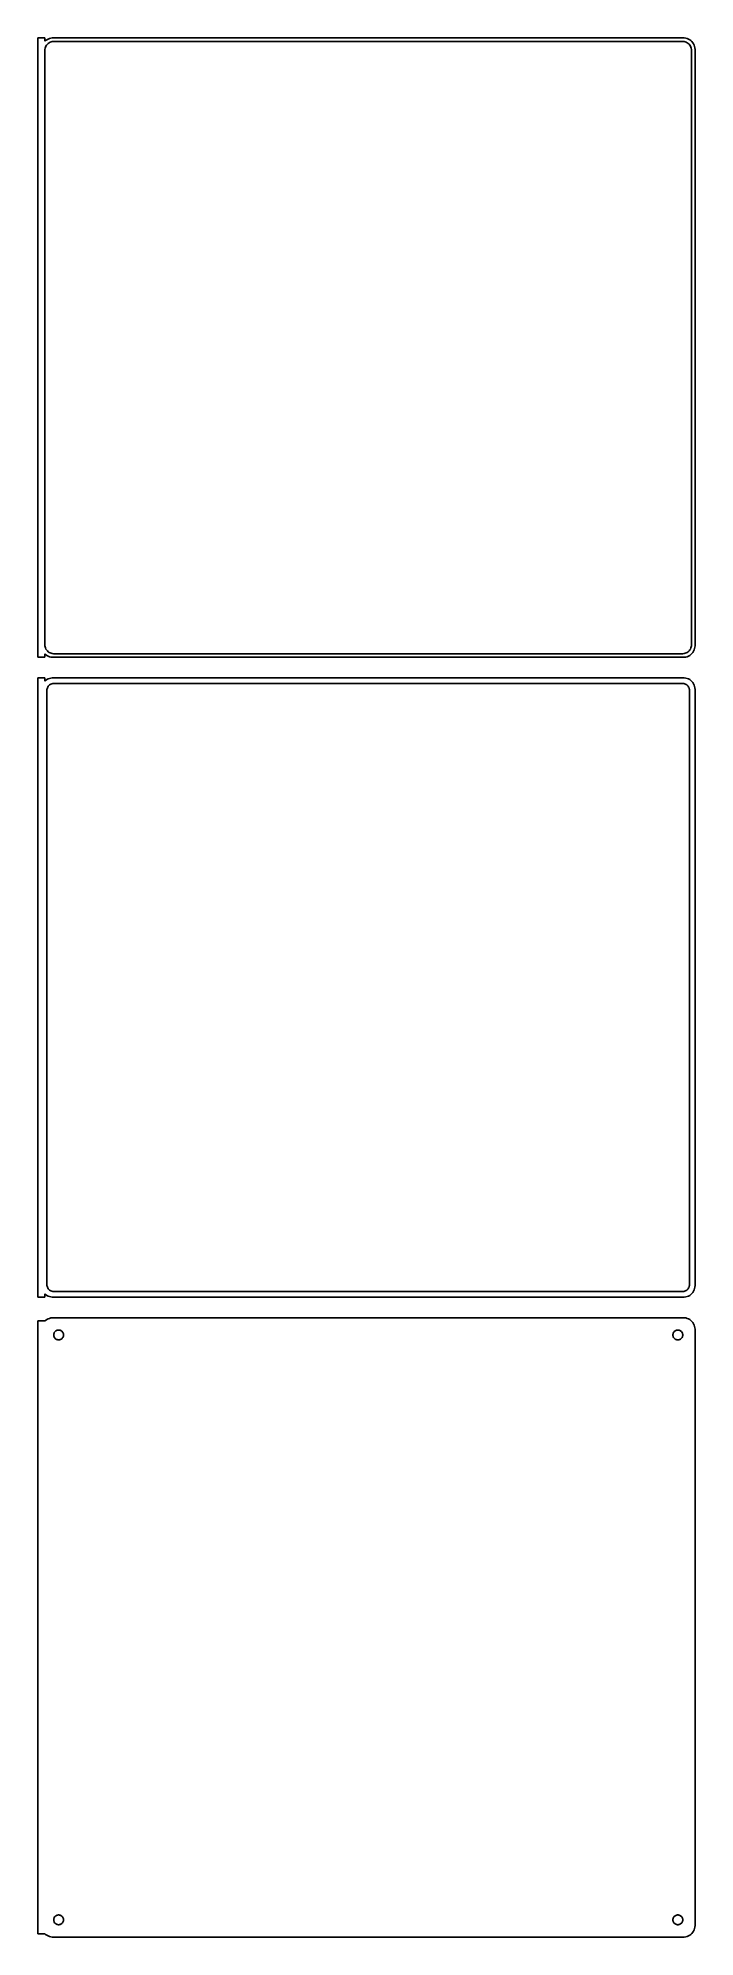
# Model space of a CAD drawing. Header units: metres. Extents: x -144 to 142, y 702 to 1530.
import ezdxf

# ---------------------------------------------------------------- set-up
doc = ezdxf.new("R2010")
doc.units = ezdxf.units.M

msp = doc.modelspace()

# ---------------------------------------------------------------- linework, layer by layer
for p, q in [((-141, 1529.99), (-144, 1529.99)), ((-144, 1529.99), (-144, 1260.01)), ((-141, 1528.56), (-141, 1529.99)), ((-140.687, 1528.85), (-141, 1528.56)), ((-141, 1524.5), (-140.968, 1525)), ((-141, 1265.5), (-141, 1524.5)), ((-140.968, 1525), (-140.874, 1525.49)), ((-140.874, 1525.49), (-140.719, 1525.97)), ((-140.719, 1525.97), (-140.505, 1526.43)), ((-140.179, 1529.22), (-140.687, 1528.85)), ((-140.505, 1526.43), (-140.236, 1526.85)), ((-140.236, 1526.85), (-139.916, 1527.24)), ((-139.629, 1529.52), (-140.179, 1529.22)), ((-139.916, 1527.24), (-139.55, 1527.58)), ((-139.045, 1529.76), (-139.629, 1529.52)), ((-139.55, 1527.58), (-139.143, 1527.88)), ((-139.143, 1527.88), (-138.703, 1528.12)), ((-138.437, 1529.91), (-139.045, 1529.76)), ((-138.703, 1528.12), (-138.236, 1528.3)), ((-137.814, 1529.99), (-138.437, 1529.91)), ((-138.236, 1528.3), (-137.75, 1528.43)), ((137.814, 1529.99), (-137.814, 1529.99)), ((-137.75, 1528.43), (-137.251, 1528.49)), ((-137.251, 1528.49), (137.251, 1528.49)), ((137.251, 1528.49), (137.75, 1528.43)), ((137.75, 1528.43), (138.236, 1528.3)), ((138.437, 1529.91), (137.814, 1529.99)), ((138.236, 1528.3), (138.703, 1528.12)), ((139.045, 1529.76), (138.437, 1529.91)), ((138.703, 1528.12), (139.143, 1527.88)), ((139.629, 1529.52), (139.045, 1529.76)), ((139.143, 1527.88), (139.55, 1527.58)), ((139.55, 1527.58), (139.916, 1527.24)), ((140.179, 1529.22), (139.629, 1529.52)), ((139.916, 1527.24), (140.236, 1526.85)), ((140.687, 1528.85), (140.179, 1529.22)), ((140.236, 1526.85), (140.505, 1526.43)), ((140.505, 1526.43), (140.719, 1525.97)), ((141.145, 1528.42), (140.687, 1528.85)), ((140.719, 1525.97), (140.874, 1525.49)), ((140.874, 1525.49), (140.968, 1525)), ((140.968, 1525), (141, 1524.5)), ((141, 1524.5), (141, 1265.5)), ((141.545, 1527.94), (141.145, 1528.42)), ((141.882, 1527.41), (141.545, 1527.94)), ((142.149, 1526.84), (141.882, 1527.41)), ((142.343, 1526.24), (142.149, 1526.84)), ((142.461, 1525.63), (142.343, 1526.24)), ((142.5, 1525), (142.461, 1525.63)), ((142.5, 1265), (142.5, 1525)), ((-144, 1260.01), (-141, 1260.01)), ((-140.968, 1265), (-141, 1265.5)), ((-141, 1261.44), (-140.687, 1261.15)), ((-141, 1260.01), (-141, 1261.44)), ((-140.874, 1264.51), (-140.968, 1265)), ((-140.719, 1264.03), (-140.874, 1264.51)), ((-140.505, 1263.57), (-140.719, 1264.03)), ((-140.687, 1261.15), (-140.179, 1260.78)), ((-140.236, 1263.15), (-140.505, 1263.57)), ((-139.916, 1262.76), (-140.236, 1263.15)), ((-140.179, 1260.78), (-139.629, 1260.48)), ((-139.55, 1262.42), (-139.916, 1262.76)), ((-139.629, 1260.48), (-139.045, 1260.24)), ((-139.143, 1262.12), (-139.55, 1262.42)), ((-138.703, 1261.88), (-139.143, 1262.12)), ((-139.045, 1260.24), (-138.437, 1260.09)), ((-138.236, 1261.7), (-138.703, 1261.88)), ((-138.437, 1260.09), (-137.814, 1260.01)), ((-137.75, 1261.57), (-138.236, 1261.7)), ((-137.814, 1260.01), (137.814, 1260.01)), ((-137.251, 1261.51), (-137.75, 1261.57)), ((137.251, 1261.51), (-137.251, 1261.51)), ((137.75, 1261.57), (137.251, 1261.51)), ((138.236, 1261.7), (137.75, 1261.57)), ((137.814, 1260.01), (138.437, 1260.09)), ((138.703, 1261.88), (138.236, 1261.7)), ((138.437, 1260.09), (139.045, 1260.24)), ((139.143, 1262.12), (138.703, 1261.88)), ((139.045, 1260.24), (139.629, 1260.48)), ((139.55, 1262.42), (139.143, 1262.12)), ((139.916, 1262.76), (139.55, 1262.42)), ((139.629, 1260.48), (140.179, 1260.78)), ((140.236, 1263.15), (139.916, 1262.76)), ((140.179, 1260.78), (140.687, 1261.15)), ((140.505, 1263.57), (140.236, 1263.15)), ((140.719, 1264.03), (140.505, 1263.57)), ((140.687, 1261.15), (141.145, 1261.58)), ((140.874, 1264.51), (140.719, 1264.03)), ((140.968, 1265), (140.874, 1264.51)), ((141, 1265.5), (140.968, 1265)), ((141.145, 1261.58), (141.545, 1262.06)), ((141.545, 1262.06), (141.882, 1262.59)), ((141.882, 1262.59), (142.149, 1263.16)), ((142.149, 1263.16), (142.343, 1263.76)), ((142.343, 1263.76), (142.461, 1264.37)), ((142.461, 1264.37), (142.5, 1265)), ((-141, 1250.98), (-144, 1250.98)), ((-144, 1250.98), (-144, 981.021)), ((-141, 1249.56), (-141, 1250.98)), ((-139.629, 1250.52), (-140.179, 1250.22)), ((-139.045, 1250.76), (-139.629, 1250.52)), ((-138.437, 1250.91), (-139.045, 1250.76)), ((-137.814, 1250.99), (-138.437, 1250.91)), ((137.814, 1250.99), (-137.814, 1250.99)), ((138.437, 1250.91), (137.814, 1250.99)), ((139.045, 1250.76), (138.437, 1250.91)), ((139.629, 1250.52), (139.045, 1250.76)), ((140.179, 1250.22), (139.629, 1250.52)), ((-140.687, 1249.85), (-141, 1249.56)), ((-140.179, 1250.22), (-140.687, 1249.85)), ((-140.113, 1245.5), (-140.088, 1245.89)), ((-140.113, 986.5), (-140.113, 1245.5)), ((-140.088, 1245.89), (-140.015, 1246.27)), ((-140.015, 1246.27), (-139.894, 1246.65)), ((-139.894, 1246.65), (-139.728, 1247)), ((-139.728, 1247), (-139.518, 1247.33)), ((-139.518, 1247.33), (-139.269, 1247.63)), ((-139.269, 1247.63), (-138.984, 1247.9)), ((-138.984, 1247.9), (-138.668, 1248.13)), ((-138.668, 1248.13), (-138.325, 1248.32)), ((-138.325, 1248.32), (-137.962, 1248.46)), ((-137.962, 1248.46), (-137.583, 1248.56)), ((-137.583, 1248.56), (-137.195, 1248.61)), ((-137.195, 1248.61), (137.195, 1248.61)), ((137.195, 1248.61), (137.583, 1248.56)), ((137.583, 1248.56), (137.962, 1248.46)), ((137.962, 1248.46), (138.325, 1248.32)), ((138.325, 1248.32), (138.668, 1248.13)), ((138.668, 1248.13), (138.984, 1247.9)), ((138.984, 1247.9), (139.269, 1247.63)), ((139.269, 1247.63), (139.518, 1247.33)), ((139.518, 1247.33), (139.728, 1247)), ((139.728, 1247), (139.894, 1246.65)), ((139.894, 1246.65), (140.015, 1246.27)), ((140.015, 1246.27), (140.088, 1245.89)), ((140.088, 1245.89), (140.113, 1245.5)), ((140.113, 1245.5), (140.113, 986.5)), ((140.687, 1249.85), (140.179, 1250.22)), ((141.145, 1249.42), (140.687, 1249.85)), ((141.545, 1248.94), (141.145, 1249.42)), ((141.882, 1248.41), (141.545, 1248.94)), ((142.149, 1247.84), (141.882, 1248.41)), ((142.343, 1247.24), (142.149, 1247.84)), ((142.461, 1246.63), (142.343, 1247.24)), ((142.5, 1246), (142.461, 1246.63)), ((142.5, 986), (142.5, 1246)), ((-140.088, 986.11), (-140.113, 986.5)), ((-140.015, 985.726), (-140.088, 986.11)), ((-139.894, 985.354), (-140.015, 985.726)), ((-139.728, 985), (-139.894, 985.354)), ((139.894, 985.354), (139.728, 985)), ((140.015, 985.726), (139.894, 985.354)), ((140.088, 986.11), (140.015, 985.726)), ((140.113, 986.5), (140.088, 986.11)), ((142.343, 984.757), (142.461, 985.373)), ((142.461, 985.373), (142.5, 986)), ((-144, 981.021), (-141, 981.021)), ((-141, 981.021), (-141, 982.441)), ((-141, 982.441), (-140.687, 982.147)), ((-140.687, 982.147), (-140.179, 981.778)), ((-140.179, 981.778), (-139.629, 981.476)), ((-139.518, 984.67), (-139.728, 985)), ((-139.629, 981.476), (-139.045, 981.245)), ((-139.269, 984.369), (-139.518, 984.67)), ((-138.984, 984.101), (-139.269, 984.369)), ((-139.045, 981.245), (-138.437, 981.089)), ((-138.668, 983.872), (-138.984, 984.101)), ((-138.325, 983.683), (-138.668, 983.872)), ((-138.437, 981.089), (-137.814, 981.01)), ((-137.962, 983.539), (-138.325, 983.683)), ((-137.583, 983.442), (-137.962, 983.539)), ((-137.814, 981.01), (137.814, 981.01)), ((-137.195, 983.393), (-137.583, 983.442)), ((137.195, 983.393), (-137.195, 983.393)), ((137.583, 983.442), (137.195, 983.393)), ((137.962, 983.539), (137.583, 983.442)), ((137.814, 981.01), (138.437, 981.089)), ((138.325, 983.683), (137.962, 983.539)), ((138.668, 983.872), (138.325, 983.683)), ((138.437, 981.089), (139.045, 981.245)), ((138.984, 984.101), (138.668, 983.872)), ((139.269, 984.369), (138.984, 984.101)), ((139.045, 981.245), (139.629, 981.476)), ((139.518, 984.67), (139.269, 984.369)), ((139.728, 985), (139.518, 984.67)), ((139.629, 981.476), (140.179, 981.778)), ((140.179, 981.778), (140.687, 982.147)), ((140.687, 982.147), (141.145, 982.577)), ((141.145, 982.577), (141.545, 983.061)), ((141.545, 983.061), (141.882, 983.591)), ((141.882, 983.591), (142.149, 984.159)), ((142.149, 984.159), (142.343, 984.757)), ((-141, 970.653), (-144, 970.653)), ((-144, 970.653), (-144, 703.347)), ((-140.687, 970.853), (-141, 970.559)), ((-141, 970.559), (-141, 970.653)), ((-140.179, 971.222), (-140.687, 970.853)), ((-139.629, 971.524), (-140.179, 971.222)), ((-139.045, 971.755), (-139.629, 971.524)), ((-138.437, 971.911), (-139.045, 971.755)), ((-137.814, 971.99), (-138.437, 971.911)), ((137.814, 971.99), (-137.814, 971.99)), ((138.437, 971.911), (137.814, 971.99)), ((139.045, 971.755), (138.437, 971.911)), ((139.629, 971.524), (139.045, 971.755)), ((140.179, 971.222), (139.629, 971.524)), ((140.687, 970.853), (140.179, 971.222)), ((141.145, 970.423), (140.687, 970.853)), ((141.545, 969.939), (141.145, 970.423)), ((141.882, 969.409), (141.545, 969.939)), ((142.149, 968.841), (141.882, 969.409)), ((142.343, 968.243), (142.149, 968.841)), ((-137.135, 964.5), (-137.118, 964.768)), ((-137.118, 964.232), (-137.135, 964.5)), ((-137.118, 964.768), (-137.068, 965.031)), ((-137.068, 963.969), (-137.118, 964.232)), ((-137.068, 965.031), (-136.985, 965.286)), ((-136.985, 963.714), (-137.068, 963.969)), ((-136.985, 965.286), (-136.871, 965.529)), ((-136.871, 963.471), (-136.985, 963.714)), ((-136.871, 965.529), (-136.727, 965.755)), ((-136.727, 963.245), (-136.871, 963.471)), ((-136.727, 965.755), (-136.557, 965.962)), ((-136.557, 963.038), (-136.727, 963.245)), ((-136.557, 965.962), (-136.361, 966.145)), ((-136.361, 962.855), (-136.557, 963.038)), ((-136.361, 966.145), (-136.144, 966.303)), ((-136.144, 962.697), (-136.361, 962.855)), ((-136.144, 966.303), (-135.909, 966.432)), ((-135.909, 962.568), (-136.144, 962.697)), ((-135.909, 966.432), (-135.66, 966.531)), ((-135.66, 962.469), (-135.909, 962.568)), ((-135.66, 966.531), (-135.4, 966.597)), ((-135.4, 962.403), (-135.66, 962.469)), ((-135.4, 966.597), (-135.134, 966.631)), ((-135.134, 962.369), (-135.4, 962.403)), ((-135.134, 966.631), (-134.866, 966.631)), ((-134.866, 962.369), (-135.134, 962.369)), ((-134.866, 966.631), (-134.6, 966.597)), ((-134.6, 962.403), (-134.866, 962.369)), ((-134.6, 966.597), (-134.34, 966.531)), ((-134.34, 962.469), (-134.6, 962.403)), ((-134.34, 966.531), (-134.091, 966.432)), ((-134.091, 962.568), (-134.34, 962.469)), ((-134.091, 966.432), (-133.856, 966.303)), ((-133.856, 962.697), (-134.091, 962.568)), ((-133.856, 966.303), (-133.639, 966.145)), ((-133.639, 962.855), (-133.856, 962.697)), ((-133.639, 966.145), (-133.443, 965.962)), ((-133.443, 963.038), (-133.639, 962.855)), ((-133.443, 965.962), (-133.273, 965.755)), ((-133.273, 963.245), (-133.443, 963.038)), ((-133.273, 965.755), (-133.129, 965.529)), ((-133.129, 963.471), (-133.273, 963.245)), ((-133.129, 965.529), (-133.015, 965.286)), ((-133.015, 963.714), (-133.129, 963.471)), ((-133.015, 965.286), (-132.932, 965.031)), ((-132.932, 963.969), (-133.015, 963.714)), ((-132.932, 965.031), (-132.882, 964.768)), ((-132.882, 964.232), (-132.932, 963.969)), ((-132.882, 964.768), (-132.865, 964.5)), ((-132.865, 964.5), (-132.882, 964.232)), ((132.865, 964.5), (132.882, 964.768)), ((132.882, 964.232), (132.865, 964.5)), ((132.882, 964.768), (132.932, 965.031)), ((132.932, 963.969), (132.882, 964.232)), ((132.932, 965.031), (133.015, 965.286)), ((133.015, 963.714), (132.932, 963.969)), ((133.015, 965.286), (133.129, 965.529)), ((133.129, 963.471), (133.015, 963.714)), ((133.129, 965.529), (133.273, 965.755)), ((133.273, 963.245), (133.129, 963.471)), ((133.273, 965.755), (133.443, 965.962)), ((133.443, 963.038), (133.273, 963.245)), ((133.443, 965.962), (133.639, 966.145)), ((133.639, 962.855), (133.443, 963.038)), ((133.639, 966.145), (133.856, 966.303)), ((133.856, 962.697), (133.639, 962.855)), ((133.856, 966.303), (134.091, 966.432)), ((134.091, 962.568), (133.856, 962.697)), ((134.091, 966.432), (134.34, 966.531)), ((134.34, 962.469), (134.091, 962.568)), ((134.34, 966.531), (134.6, 966.597)), ((134.6, 962.403), (134.34, 962.469)), ((134.6, 966.597), (134.866, 966.631)), ((134.866, 962.369), (134.6, 962.403)), ((134.866, 966.631), (135.134, 966.631)), ((135.134, 962.369), (134.866, 962.369)), ((135.134, 966.631), (135.4, 966.597)), ((135.4, 962.403), (135.134, 962.369)), ((135.4, 966.597), (135.66, 966.531)), ((135.66, 962.469), (135.4, 962.403)), ((135.66, 966.531), (135.909, 966.432)), ((135.909, 962.568), (135.66, 962.469)), ((135.909, 966.432), (136.144, 966.303)), ((136.144, 962.697), (135.909, 962.568)), ((136.144, 966.303), (136.361, 966.145)), ((136.361, 962.855), (136.144, 962.697)), ((136.361, 966.145), (136.557, 965.962)), ((136.557, 963.038), (136.361, 962.855)), ((136.557, 965.962), (136.727, 965.755)), ((136.727, 963.245), (136.557, 963.038)), ((136.727, 965.755), (136.871, 965.529)), ((136.871, 963.471), (136.727, 963.245)), ((136.871, 965.529), (136.985, 965.286)), ((136.985, 963.714), (136.871, 963.471)), ((136.985, 965.286), (137.068, 965.031)), ((137.068, 963.969), (136.985, 963.714)), ((137.068, 965.031), (137.118, 964.768)), ((137.118, 964.232), (137.068, 963.969)), ((137.118, 964.768), (137.135, 964.5)), ((137.135, 964.5), (137.118, 964.232)), ((142.461, 967.627), (142.343, 968.243)), ((142.5, 967), (142.461, 967.627)), ((142.5, 707), (142.5, 967)), ((-137.135, 709.5), (-137.118, 709.768)), ((-137.118, 709.232), (-137.135, 709.5)), ((-137.118, 709.768), (-137.068, 710.031)), ((-137.068, 708.969), (-137.118, 709.232)), ((-137.068, 710.031), (-136.985, 710.286)), ((-136.985, 708.714), (-137.068, 708.969)), ((-136.985, 710.286), (-136.871, 710.529)), ((-136.871, 708.471), (-136.985, 708.714)), ((-136.871, 710.529), (-136.727, 710.755)), ((-136.727, 708.245), (-136.871, 708.471)), ((-136.727, 710.755), (-136.557, 710.962)), ((-136.557, 708.038), (-136.727, 708.245)), ((-136.557, 710.962), (-136.361, 711.145)), ((-136.361, 707.855), (-136.557, 708.038)), ((-136.361, 711.145), (-136.144, 711.303)), ((-136.144, 707.697), (-136.361, 707.855)), ((-136.144, 711.303), (-135.909, 711.432)), ((-135.909, 707.568), (-136.144, 707.697)), ((-135.909, 711.432), (-135.66, 711.531)), ((-135.66, 707.469), (-135.909, 707.568)), ((-135.66, 711.531), (-135.4, 711.597)), ((-135.4, 707.403), (-135.66, 707.469)), ((-135.4, 711.597), (-135.134, 711.631)), ((-135.134, 707.369), (-135.4, 707.403)), ((-135.134, 711.631), (-134.866, 711.631)), ((-134.866, 707.369), (-135.134, 707.369)), ((-134.866, 711.631), (-134.6, 711.597)), ((-134.6, 707.403), (-134.866, 707.369)), ((-134.6, 711.597), (-134.34, 711.531)), ((-134.34, 707.469), (-134.6, 707.403)), ((-134.34, 711.531), (-134.091, 711.432)), ((-134.091, 707.568), (-134.34, 707.469)), ((-134.091, 711.432), (-133.856, 711.303)), ((-133.856, 707.697), (-134.091, 707.568)), ((-133.856, 711.303), (-133.639, 711.145)), ((-133.639, 707.855), (-133.856, 707.697)), ((-133.639, 711.145), (-133.443, 710.962)), ((-133.443, 708.038), (-133.639, 707.855)), ((-133.443, 710.962), (-133.273, 710.755)), ((-133.273, 708.245), (-133.443, 708.038)), ((-133.273, 710.755), (-133.129, 710.529)), ((-133.129, 708.471), (-133.273, 708.245)), ((-133.129, 710.529), (-133.015, 710.286)), ((-133.015, 708.714), (-133.129, 708.471)), ((-133.015, 710.286), (-132.932, 710.031)), ((-132.932, 708.969), (-133.015, 708.714)), ((-132.932, 710.031), (-132.882, 709.768)), ((-132.882, 709.232), (-132.932, 708.969)), ((-132.882, 709.768), (-132.865, 709.5)), ((-132.865, 709.5), (-132.882, 709.232)), ((132.865, 709.5), (132.882, 709.768)), ((132.882, 709.232), (132.865, 709.5)), ((132.882, 709.768), (132.932, 710.031)), ((132.932, 708.969), (132.882, 709.232)), ((132.932, 710.031), (133.015, 710.286)), ((133.015, 708.714), (132.932, 708.969)), ((133.015, 710.286), (133.129, 710.529)), ((133.129, 708.471), (133.015, 708.714)), ((133.129, 710.529), (133.273, 710.755)), ((133.273, 708.245), (133.129, 708.471)), ((133.273, 710.755), (133.443, 710.962)), ((133.443, 708.038), (133.273, 708.245)), ((133.443, 710.962), (133.639, 711.145)), ((133.639, 707.855), (133.443, 708.038)), ((133.639, 711.145), (133.856, 711.303)), ((133.856, 707.697), (133.639, 707.855)), ((133.856, 711.303), (134.091, 711.432)), ((134.091, 707.568), (133.856, 707.697)), ((134.091, 711.432), (134.34, 711.531)), ((134.34, 707.469), (134.091, 707.568)), ((134.34, 711.531), (134.6, 711.597)), ((134.6, 707.403), (134.34, 707.469)), ((134.6, 711.597), (134.866, 711.631)), ((134.866, 707.369), (134.6, 707.403)), ((134.866, 711.631), (135.134, 711.631)), ((135.134, 707.369), (134.866, 707.369)), ((135.134, 711.631), (135.4, 711.597)), ((135.4, 707.403), (135.134, 707.369)), ((135.4, 711.597), (135.66, 711.531)), ((135.66, 707.469), (135.4, 707.403)), ((135.66, 711.531), (135.909, 711.432)), ((135.909, 707.568), (135.66, 707.469)), ((135.909, 711.432), (136.144, 711.303)), ((136.144, 707.697), (135.909, 707.568)), ((136.144, 711.303), (136.361, 711.145)), ((136.361, 707.855), (136.144, 707.697)), ((136.361, 711.145), (136.557, 710.962)), ((136.557, 708.038), (136.361, 707.855)), ((136.557, 710.962), (136.727, 710.755)), ((136.727, 708.245), (136.557, 708.038)), ((136.727, 710.755), (136.871, 710.529)), ((136.871, 708.471), (136.727, 708.245)), ((136.871, 710.529), (136.985, 710.286)), ((136.985, 708.714), (136.871, 708.471)), ((136.985, 710.286), (137.068, 710.031)), ((137.068, 708.969), (136.985, 708.714)), ((137.068, 710.031), (137.118, 709.768)), ((137.118, 709.232), (137.068, 708.969)), ((137.118, 709.768), (137.135, 709.5)), ((137.135, 709.5), (137.118, 709.232)), ((141.145, 703.577), (141.545, 704.061)), ((141.545, 704.061), (141.882, 704.591)), ((141.882, 704.591), (142.149, 705.159)), ((142.149, 705.159), (142.343, 705.757)), ((142.343, 705.757), (142.461, 706.373)), ((142.461, 706.373), (142.5, 707)), ((-144, 703.347), (-141, 703.347)), ((-141, 703.347), (-141, 703.441)), ((-141, 703.441), (-140.687, 703.147)), ((-140.687, 703.147), (-140.179, 702.778)), ((-140.179, 702.778), (-139.629, 702.476)), ((-139.629, 702.476), (-139.045, 702.245)), ((-139.045, 702.245), (-138.437, 702.089)), ((-138.437, 702.089), (-137.814, 702.01)), ((-137.814, 702.01), (137.814, 702.01)), ((137.814, 702.01), (138.437, 702.089)), ((138.437, 702.089), (139.045, 702.245)), ((139.045, 702.245), (139.629, 702.476)), ((139.629, 702.476), (140.179, 702.778)), ((140.179, 702.778), (140.687, 703.147)), ((140.687, 703.147), (141.145, 703.577))]:
    msp.add_line(p, q)

doc.saveas('drawing.dxf')
